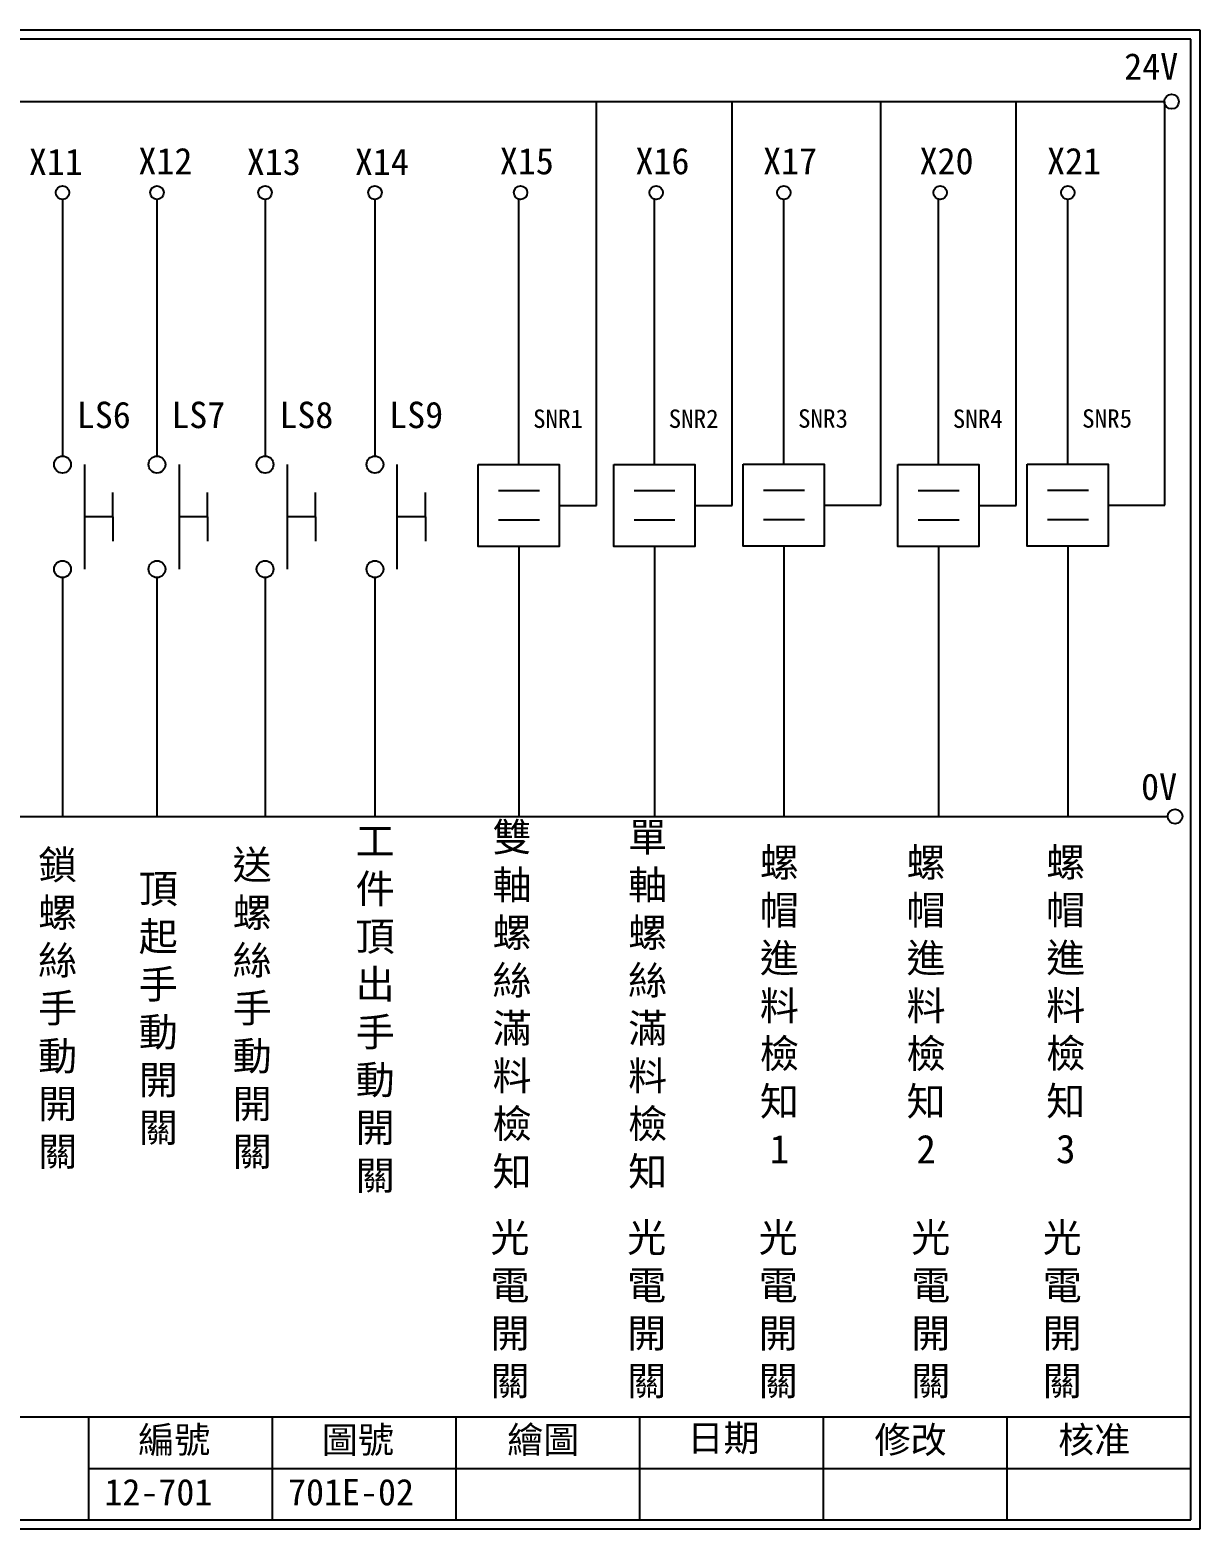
# Model space of a CAD drawing. Extents: x 275 to 562, y 265 to 469.
# Drawn here: x 402.6 to 561.9, y 264.9 to 468.9 of the extents above; entities that cross this region are included whole.
import ezdxf

# ---------------------------------------------------------------- set-up
doc = ezdxf.new("R2010")
doc.units = 0
doc.layers.get('0').update_dxf_attribs({"linetype": 'CONTINUOUS'})
doc.layers.add('圖框層', color=7, linetype='CONTINUOUS')
doc.layers.add('標尺寸層', color=3, linetype='CONTINUOUS')
doc.styles.add('CNS', font='romanc.shx', dxfattribs={"bigfont": 'chineset.shx'})
doc.styles.add('STSL', font='KAIU.TTF')

msp = doc.modelspace()

# ---------------------------------------------------------------- linework, layer by layer
for p, q in [((479.74, 404.23), (479.74, 459.14)), ((498.21, 404.23), (498.21, 459.14)), ((518.46, 404.26), (518.46, 459.17)), ((536.87, 404.23), (536.87, 459.14)), ((557.12, 404.26), (557.12, 459.17)), ((469.16, 409.8), (469.16, 445.83)), ((487.63, 409.8), (487.63, 445.83)), ((505.24, 409.84), (505.24, 445.86)), ((526.29, 409.8), (526.29, 445.83)), ((543.9, 409.84), (543.9, 445.86)), ((413.93, 402.67), (413.93, 405.98)), ((426.79, 402.67), (426.79, 405.98)), ((441.51, 402.67), (441.51, 405.98)), ((456.46, 402.67), (456.46, 405.98)), ((474.67, 404.23), (479.74, 404.23)), ((493.14, 404.23), (498.21, 404.23)), ((510.75, 404.26), (518.46, 404.26)), ((531.8, 404.23), (536.87, 404.23)), ((549.41, 404.26), (557.12, 404.26)), ((413.93, 402.67), (413.93, 399.36)), ((426.79, 402.67), (426.79, 399.36)), ((441.51, 402.67), (441.51, 399.36)), ((456.46, 402.67), (456.46, 399.36)), ((469.16, 398.65), (469.16, 361.87)), ((487.63, 398.65), (487.63, 361.87)), ((505.24, 398.68), (505.24, 361.9)), ((526.29, 398.65), (526.29, 361.87)), ((543.9, 398.68), (543.9, 361.9))]:
    msp.add_line(p, q)
for points in [[(463.65, 409.8), (474.67, 409.8), (474.67, 398.65), (463.65, 398.65)], [(482.11, 409.8), (493.14, 409.8), (493.14, 398.65), (482.11, 398.65)], [(499.72, 409.84), (510.75, 409.84), (510.75, 398.68), (499.72, 398.68)], [(520.78, 409.8), (531.8, 409.8), (531.8, 398.65), (520.78, 398.65)], [(538.39, 409.84), (549.41, 409.84), (549.41, 398.68), (538.39, 398.68)]]:
    msp.add_lwpolyline(points, close=True)
for centre in [(558.02, 459.17), (558.5, 361.9)]:
    msp.add_circle(centre, 1)
at = {"layer": '圖框層', "color": 7}
for p, q in [((561.9, 468.91), (274.9, 468.91)), ((560.65, 467.66), (276.15, 467.66)), ((560.65, 266.2), (560.65, 467.66)), ((561.9, 264.95), (561.9, 468.91)), ((276.15, 280.2), (560.65, 280.2)), ((410.65, 266.2), (410.65, 280.2)), ((435.65, 266.2), (435.65, 280.2)), ((460.65, 266.2), (460.65, 280.2)), ((485.65, 266.2), (485.65, 280.2)), ((510.65, 266.2), (510.65, 280.2)), ((535.65, 266.2), (535.65, 280.2)), ((410.65, 273.2), (560.65, 273.2)), ((276.15, 266.2), (560.65, 266.2)), ((274.9, 264.95), (561.9, 264.95))]:
    msp.add_line(p, q, dxfattribs=at)
at = {"layer": '標尺寸層', "color": 7}
for p, q in [((279.42, 459.17), (557.02, 459.17)), ((407.06, 445.86), (407.06, 410.93)), ((419.92, 445.86), (419.92, 410.93)), ((434.63, 445.86), (434.63, 410.93)), ((449.59, 445.86), (449.59, 410.93)), ((410.07, 409.78), (410.07, 395.55)), ((422.93, 409.78), (422.93, 395.55)), ((437.64, 409.79), (437.64, 395.56)), ((452.59, 409.78), (452.59, 395.55)), ((466.4, 406.26), (471.97, 406.26)), ((484.87, 406.26), (490.43, 406.26)), ((502.48, 406.29), (508.04, 406.29)), ((523.53, 406.26), (529.1, 406.26)), ((541.14, 406.29), (546.71, 406.29)), ((413.93, 402.67), (410.07, 402.67)), ((426.79, 402.67), (422.93, 402.67)), ((441.51, 402.67), (437.64, 402.67)), ((456.46, 402.67), (452.59, 402.67)), ((466.4, 402.28), (471.97, 402.28)), ((484.87, 402.28), (490.43, 402.28)), ((502.48, 402.32), (508.04, 402.32)), ((523.53, 402.28), (529.1, 402.28)), ((541.14, 402.32), (546.71, 402.32)), ((407.06, 394.41), (407.06, 361.9)), ((407.06, 394.4), (407.06, 361.9)), ((419.92, 394.41), (419.92, 361.9)), ((419.92, 394.4), (419.92, 361.9)), ((434.63, 394.41), (434.63, 361.9)), ((434.63, 394.4), (434.63, 361.9)), ((449.59, 394.41), (449.59, 361.9)), ((449.59, 394.4), (449.59, 361.9)), ((279.63, 361.9), (557.5, 361.9))]:
    msp.add_line(p, q, dxfattribs=at)
for centre, radius in [((407.06, 446.78), 0.92), ((419.92, 446.78), 0.92), ((419.92, 446.78), 0.92), ((434.63, 446.78), 0.92), ((449.59, 446.78), 0.92), ((449.59, 446.78), 0.92), ((469.41, 446.78), 0.92), ((487.87, 446.78), 0.92), ((505.24, 446.78), 0.92), ((526.53, 446.78), 0.92), ((543.9, 446.78), 0.92), ((407.06, 409.78), 1.15), ((419.92, 409.78), 1.15), ((434.63, 409.78), 1.15), ((449.59, 409.78), 1.15), ((407.06, 395.55), 1.15), ((419.92, 395.55), 1.15), ((434.63, 395.55), 1.15), ((449.59, 395.55), 1.15)]:
    msp.add_circle(centre, radius, dxfattribs=at)

# ---------------------------------------------------------------- texts
at = {"layer": '圖框層', "color": 4, "style": 'STSL'}
for s, height, p in [('24V', 3.6, (551.58, 462.16)), ('X12', 3.6, (417.39, 449.28)), ('X15', 3.6, (466.59, 449.28)), ('X16', 3.6, (485.05, 449.28)), ('X17', 3.6, (502.42, 449.28)), ('X20', 3.6, (523.72, 449.28)), ('X21', 3.6, (541.08, 449.28)), ('X11', 3.6, (402.48, 449.18)), ('X13', 3.6, (432.15, 449.18)), ('X14', 3.6, (446.86, 449.18)), ('LS6', 3.6, (409.01, 414.74)), ('LS7', 3.6, (421.87, 414.74)), ('LS8', 3.6, (436.58, 414.74)), ('LS9', 3.6, (451.53, 414.74)), ('SNR1', 2.5, (471.11, 414.77)), ('SNR2', 2.5, (489.57, 414.77)), ('SNR3', 2.5, (507.18, 414.8)), ('SNR4', 2.5, (528.24, 414.77)), ('SNR5', 2.5, (545.85, 414.8)), ('0V', 3.6, (553.88, 364.15)), ('繪圖', 3.6, (467.59, 275.29)), ('日期', 3.6, (492.12, 275.53)), ('編號', 3.6, (417.36, 275.28)), ('圖號', 3.6, (442.36, 275.28)), ('修改', 3.6, (517.59, 275.29)), ('核准', 3.6, (542.59, 275.29)), ('12-701', 3.6, (412.76, 268.17)), ('701E-02', 3.6, (437.76, 268.17))]:
    msp.add_text(s, height=height, dxfattribs=at).set_placement(p)
at = {"layer": '標尺寸層', "color": 7, "char_height": 3.9, "width": 4.9608, "attachment_point": 5, "style": 'CNS'}
for s, insert in [('{\\fDFKai-SB|b0|i0|c136|p65;雙軸螺絲滿料檢知}', (468.25, 336.14)), ('{\\fDFKai-SB|b0|i0|c136|p65;單軸螺絲滿料檢知}', (486.71, 336.14)), ('{\\fDFKai-SB|b0|i0|c136|p65;工件頂出手動開關}', (449.62, 335.6)), ('{\\fDFKai-SB|b0|i0|c136|p65;鎖螺絲手動開關}', (406.4, 335.6)), ('{\\fDFKai-SB|b0|i0|c136|p65;送螺絲手動開關}', (432.88, 335.6)), ('{\\fDFKai-SB|b0|i0|c136|p65;螺帽進料檢知1}', (504.64, 336.14)), ('{\\fDFKai-SB|b0|i0|c136|p65;螺帽進料檢知2}', (524.61, 336.14)), ('{\\fDFKai-SB|b0|i0|c136|p65;螺帽進料檢知3}', (543.62, 336.14)), ('{\\fDFKai-SB|b0|i0|c136|p65;頂起手動開關}', (420.1, 335.6)), ('{\\fDFKai-SB|b0|i0|c136|p65;光電開關}', (467.97, 294.63)), ('{\\fDFKai-SB|b0|i0|c136|p65;光電開關}', (486.58, 294.63)), ('{\\fDFKai-SB|b0|i0|c136|p65;光電開關}', (504.48, 294.63)), ('{\\fDFKai-SB|b0|i0|c136|p65;光電開關}', (525.25, 294.63)), ('{\\fDFKai-SB|b0|i0|c136|p65;光電開關}', (543.14, 294.63))]:
    msp.add_mtext(s, dxfattribs=dict(at, insert=insert))

doc.saveas('drawing.dxf')
